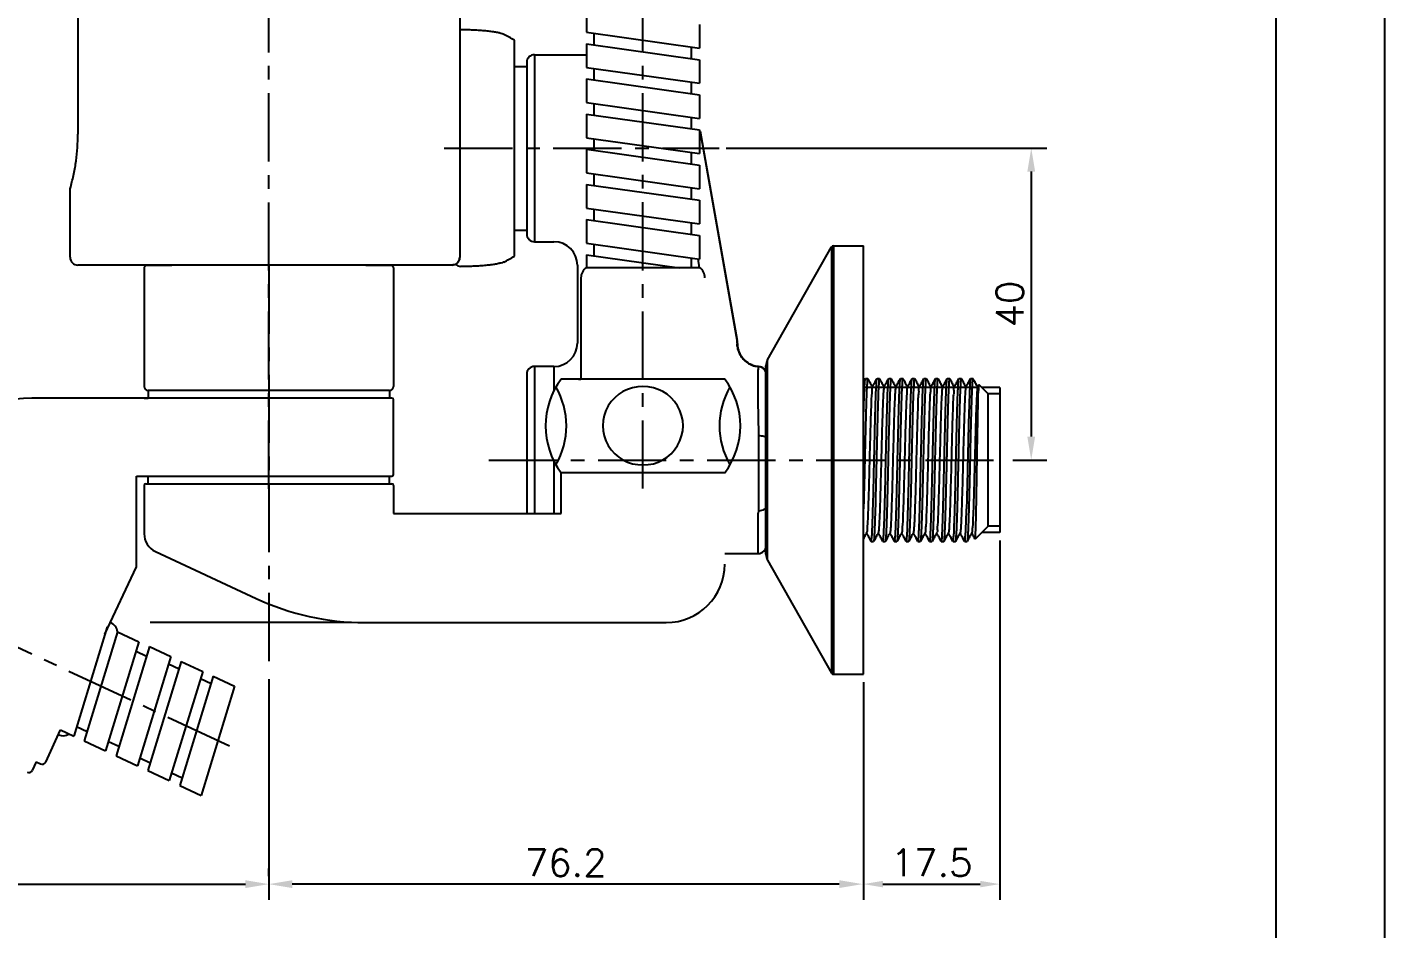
# Model space of a CAD drawing. Extents: x 1183 to 1777, y -405 to 15.
# Drawn here: x 1602.8 to 1777, y -261.3 to -145.6 of the extents above; entities that cross this region are included whole.
import ezdxf

# ---------------------------------------------------------------- set-up
doc = ezdxf.new("R2010")
doc.units = 0
doc.header["$LTSCALE"] = 7
doc.header["$MEASUREMENT"] = 0
doc.linetypes.add('CENTER', pattern=[2, 1.25, -0.25, 0.25, -0.25])
doc.layers.get('0').update_dxf_attribs({"color": 2, "linetype": 'CONTINUOUS'})
for name, color, linetype in [('CENTER', 1, 'CENTER'), ('CL', 1, 'CENTER'), ('D', 2, 'CONTINUOUS'), ('DIM', 2, 'CONTINUOUS'), ('DWG', 7, 'CONTINUOUS')]:
    doc.layers.add(name, color=color, linetype=linetype)
doc.styles.add('GHS', font='ROMANS', dxfattribs={"bigfont": 'GHS'})

# ---------------------------------------------------------------- blocks, each defined once
blk = doc.blocks.new('BORDER')
blk.add_line((1.00000000000004, 0), (1.00000000000004, 1.00000000000004))
blk = doc.blocks.new('양식')
at = {"color": 4}
blk.add_line((1768.000000906221, 385.9999992715987), (1768.000000906221, 10.99999927159865), dxfattribs=at)
at = {"xscale": 594, "yscale": 420, "zscale": 594}
blk.add_blockref('BORDER', (1188.000000906221, -7.28401346350438e-07), dxfattribs=at)

msp = doc.modelspace()

# ---------------------------------------------------------------- linework, layer by layer
at = {"layer": 'CENTER'}
for p, q in [((1656.310488120004, -161.0881094711067), (1691.577876197257, -161.0881094711067)), ((1633.810489304405, -176.1594373523058), (1633.810489304405, -228.2128028079351)), ((1662.056315639943, -201.0985254418565), (1728.374144804903, -201.0985254418565))]:
    msp.add_line(p, q, dxfattribs=at)
at = {"layer": 'CL'}
for p, q in [((1681.810489304405, -204.7743496882567), (1681.810489304405, -88.17246179341055)), ((1633.810326980753, -204.7880493732073), (1633.810326980753, -95.3259041465426)), ((1628.770017623397, -237.8364450872723), (1451.417691299656, -155.1356971309142))]:
    msp.add_line(p, q, dxfattribs=at)
at = {"layer": 'D'}
for p, q in [((1671.288576263621, -203.130108266535), (1671.310489304405, -203.10819522575)), ((1633.810489304407, -254.519354047158), (1633.810489304407, -253.519354047158)), ((1449.103279390803, -255.519354047158), (1630.810489304407, -255.519354047158))]:
    msp.add_line(p, q, dxfattribs=at)
at = {"layer": 'DIM'}
for p, q in [((1692.477877381557, -161.0881094711067), (1733.630963414998, -161.0881094711067)), ((1731.630963414998, -164.0881094711067), (1731.630963414998, -198.0985254418556)), ((1710.344373023306, -190.6310475024566), (1710.354816236307, -190.6210254419566)), ((1710.354815672506, -190.6210254418565), (1710.645017847007, -190.6210254418565)), ((1710.655460496705, -190.631047503357), (1710.645020978604, -190.6210254427569)), ((1711.844373023306, -190.6310475024566), (1711.854818804105, -190.6210254427569)), ((1711.854815672506, -190.6210254418565), (1712.145017847007, -190.6210254418565)), ((1712.155460496705, -190.631047503357), (1712.145028788705, -190.6210254528569)), ((1713.344373023306, -190.6310475024566), (1713.354826614205, -190.6210254528569)), ((1713.354815672506, -190.6210254418565), (1713.645017847007, -190.6210254418565)), ((1713.655460496705, -190.631047503357), (1713.645018061206, -190.6210254418565)), ((1714.844373023306, -190.6310475024566), (1714.854815886704, -190.6210254418565)), ((1714.854815672506, -190.6210254418565), (1715.145017847007, -190.6210254418565)), ((1716.344373023306, -190.6310475024566), (1716.354829610004, -190.6210254597572)), ((1716.354815672506, -190.6210254418565), (1716.645017847007, -190.6210254418565)), ((1716.655460496705, -190.631047503357), (1716.645019823404, -190.6210254422567)), ((1717.844373023306, -190.6310475024566), (1717.854817648905, -190.6210254422567)), ((1717.854815672506, -190.6210254418565), (1718.145017847007, -190.6210254418565)), ((1718.155460496705, -190.631047503357), (1718.145026003006, -190.6210254479565)), ((1719.344373023306, -190.6310475024566), (1719.354823828507, -190.6210254479565)), ((1719.354815672506, -190.6210254418565), (1719.645017847007, -190.6210254418565)), ((1719.655460496705, -190.631047503357), (1719.645018808706, -190.6210254419566)), ((1720.844373023306, -190.6310475024566), (1720.854816634205, -190.6210254419566)), ((1720.854815672506, -190.6210254418565), (1721.145017847007, -190.6210254418565)), ((1721.155460496705, -190.631047503357), (1721.145018345304, -190.6210254418565)), ((1722.344373023306, -190.6310475024566), (1722.354816170805, -190.6210254418565)), ((1722.354815672506, -190.6210254418565), (1722.645017847007, -190.6210254418565)), ((1723.854815676405, -190.6210254418565), (1723.844373023306, -190.6310475024566)), ((1723.854815672506, -190.6210254418565), (1724.118875093106, -190.6210254418565)), ((1724.173403581305, -190.6755539300566), (1724.118875093106, -190.6210254418565)), ((1724.118875093106, -190.6837840821572), (1724.118875093106, -190.6210254418565)), ((1724.924252024905, -191.4372562841572), (1724.931682416306, -191.4338327783571)), ((1726.096375093107, -192.5985254418565), (1724.931690666705, -191.4338410154569)), ((1724.755787334406, -191.7830254418568), (1710.096375093107, -191.7830254418568)), ((1727.596375093107, -191.7830254418568), (1725.280875093106, -191.7830254418568)), ((1727.596375093107, -192.5985254418565), (1726.096375093107, -192.5985254418565)), ((1726.096375093107, -209.5985254418565), (1726.096375093107, -192.5985254418565)), ((1727.596375856006, -191.7830254418568), (1727.596375856006, -210.4140254418571)), ((1729.274145989204, -201.0985254418556), (1733.630963414998, -201.0985254418556)), ((1726.096375093107, -209.5985254418565), (1724.438453620906, -211.2564469140571)), ((1727.596375093107, -210.4140254418571), (1725.280875093106, -210.4140254418571)), ((1727.596375093107, -209.5985254418565), (1726.096375093107, -209.5985254418565)), ((1711.094373023306, -211.5660033812565), (1711.104819397307, -211.5760254405568)), ((1711.104815672506, -211.5760254418565), (1711.395017847007, -211.5760254418565)), ((1711.405460496705, -211.566003380457), (1711.395018637905, -211.5760254418565)), ((1712.594373023306, -211.5660033812565), (1712.604816463406, -211.5760254418565)), ((1712.604815672506, -211.5760254418565), (1712.895017847007, -211.5760254418565)), ((1714.094373023306, -211.5660033812565), (1714.104826332606, -211.5760254314564)), ((1714.104815672506, -211.5760254418565), (1714.395017847007, -211.5760254418565)), ((1714.405460496705, -211.566003380457), (1714.395018331806, -211.5760254418565)), ((1715.594373023306, -211.5660033812565), (1715.604816157206, -211.5760254418565)), ((1715.604815672506, -211.5760254418565), (1715.895017847007, -211.5760254418565)), ((1715.905460496705, -211.566003380457), (1715.895019562805, -211.5760254416573)), ((1717.094373023306, -211.5660033812565), (1717.104817388205, -211.5760254416573)), ((1717.104815672506, -211.5760254418565), (1717.395017847007, -211.5760254418565)), ((1717.405460496705, -211.566003380457), (1717.395094433005, -211.5760249027571)), ((1718.594373023306, -211.5660033812565), (1718.604892258506, -211.5760249027571)), ((1718.604815672506, -211.5760254418565), (1718.895017847007, -211.5760254418565)), ((1718.905460496705, -211.566003380457), (1718.895018352506, -211.5760254418565)), ((1720.094373023306, -211.5660033812565), (1720.104816177906, -211.5760254418565)), ((1720.104815672506, -211.5760254418565), (1720.395017847007, -211.5760254418565)), ((1721.594373023306, -211.5660033812565), (1721.604836082005, -211.5760254035567)), ((1721.604815672506, -211.5760254418565), (1721.895017847007, -211.5760254418565)), ((1723.104815672506, -211.5760254418565), (1723.395017847007, -211.5760254418565)), ((1723.405460496705, -211.566003380457), (1723.395023675205, -211.5760254387569)), ((1633.810489304405, -229.2128028079348), (1633.810489304405, -257.519354047158)), ((1633.810489304407, -229.9039579142698), (1633.810489304407, -257.519354047158)), ((1706.996376277407, -255.519354047158), (1636.810489304407, -255.519354047158))]:
    msp.add_line(p, q, dxfattribs=at)
for points in [[(1710.096260962207, -196.1861716432568), (1710.134237827205, -194.784057153257), (1710.178762187205, -193.3432387742569), (1710.222568762306, -192.1879265319567), (1710.266595199205, -191.3283127043569), (1710.310399291607, -190.8018419643568), (1710.344582646206, -190.6311466495572)], [(1710.096375320404, -191.1069693380568), (1710.157329642904, -190.9899986418568), (1710.344373024206, -190.6310475029568)], [(1710.645262838006, -190.6215608305565), (1710.602280065405, -190.7884690902565), (1710.558369291605, -191.3036071830566), (1710.514243777306, -192.1540921123569), (1710.470348840506, -193.3025127886567), (1710.426345855306, -194.7175117624565), (1710.382385037105, -196.347034187057), (1710.338080443204, -198.1516934170568), (1710.294081791405, -200.0441933862567), (1710.249632861206, -201.9920959179572), (1710.204790883606, -203.9257256342571), (1710.160324498304, -205.7451319115571), (1710.116476180406, -207.3821141666567)], [(1710.655460495905, -190.6310475037571), (1710.675461910006, -190.6694329763568)], [(1710.675461910006, -190.6694329763568), (1710.848706362604, -191.0019012743569), (1711.098593833604, -191.4814127415566), (1711.179228541306, -191.6361323029569)], [(1711.238173493005, -191.7942933624572), (1711.407443465006, -191.4695088722565), (1711.657329644407, -190.9899986389564), (1711.844373024206, -190.6310475029568)], [(1711.326274005804, -207.3821141666567), (1711.370122323805, -205.7451319115571), (1711.414588709004, -203.9257256342571), (1711.459430686707, -201.9920959179572), (1711.503879616906, -200.0441933862567), (1711.547878268705, -198.1516934170568), (1711.592182862604, -196.347034187057), (1711.636143680705, -194.7175117624565), (1711.680146666006, -193.3025127886567), (1711.724041602704, -192.1540921123569), (1711.768167117106, -191.3036071830566), (1711.812077890804, -190.7884690902565), (1711.846971048307, -190.6322709307569)], [(1712.157724875505, -190.6369411241567), (1712.116320220705, -190.6966344980565), (1712.074787080305, -191.0711423771572), (1712.033068338706, -191.7520609996573), (1711.991476180406, -192.7143427752571)], [(1712.155460495905, -190.6310475037571), (1712.175461910504, -190.6694329773572)], [(1712.175461910504, -190.6694329773572), (1712.348706363707, -191.001901276557), (1712.598593834707, -191.4814127436566), (1712.679228542204, -191.6361323046567)], [(1712.738173493005, -191.7942933624572), (1712.907443466206, -191.4695088699573), (1713.157329645605, -190.9899986366572), (1713.344373024206, -190.6310475029568)], [(1713.645017942506, -190.6210280218565), (1713.600629670606, -190.8016130613569), (1713.556645196505, -191.3307269508568), (1713.512657447706, -192.1905477201572), (1713.468761980405, -193.3492139303571), (1713.424625750205, -194.7775537300568), (1713.380708992006, -196.412710284957), (1713.336580718004, -198.2149142403568), (1713.292658126206, -200.1063765028566), (1713.248550968906, -202.0393957279566), (1713.204573920305, -203.9348933529573), (1713.160503854905, -205.7380754135565), (1713.116476180406, -207.3821141666567)], [(1713.201274005804, -192.7143427752571), (1713.242866164205, -191.7520609996573), (1713.284584905806, -191.0711423771572), (1713.326118046206, -190.6966344980565), (1713.359658953405, -190.6446052829569)], [(1713.655460495905, -190.6310475037571), (1713.675461910806, -190.6694329778566)], [(1713.675461910806, -190.6694329778566), (1713.848706364405, -191.0019012778566), (1714.098593835405, -191.4814127450572), (1714.179228542706, -191.6361323056572)], [(1714.238173493005, -191.7942933624572), (1714.407443467006, -191.4695088685567), (1714.657329646306, -190.9899986352566), (1714.844373024206, -190.6310475029568)], [(1714.326274005804, -207.3821141666567), (1714.370301680406, -205.7380754135565), (1714.414371745705, -203.9348933529573), (1714.458348794406, -202.0393957279566), (1714.502455951705, -200.1063765028566), (1714.546378543505, -198.2149142403568), (1714.590506817504, -196.412710284957), (1714.634423575705, -194.7775537300568), (1714.678559805906, -193.3492139303571), (1714.722455273207, -192.1905477201572), (1714.766443021906, -191.3307269508568), (1714.810427496105, -190.8016130613569), (1714.845163899106, -190.6314197377569)], [(1715.145896095105, -190.6223346212564), (1715.103335585506, -190.7803210816564), (1715.058628483305, -191.299574272557), (1715.014120348106, -192.1569145029571), (1714.970314495406, -193.3035199203568), (1714.926274282606, -194.7200034930565), (1714.882445420705, -196.3446723958568), (1714.838632561606, -198.1284480535569), (1714.794900948305, -200.0084309487565), (1714.750499101206, -201.9542110441571), (1714.705456293405, -203.8975944092572), (1714.660527041807, -205.7371629722566), (1714.616476180406, -207.3821141666567)], [(1715.157330668305, -190.6301208401565), (1715.147469061404, -190.6215777274565), (1715.145896095105, -190.6223346212564)], [(1715.155460495905, -190.6310475037571), (1715.175461910606, -190.6694329775564)], [(1715.175461910606, -190.6694329775564), (1715.348706364005, -191.0019012770572), (1715.598593835005, -191.4814127442569), (1715.679228542404, -191.6361323050569)], [(1715.738173493005, -191.7942933624572), (1715.907443466606, -191.469508869257), (1716.157329646006, -190.9899986359569), (1716.344373024206, -190.6310475029568)], [(1715.826274005804, -207.3821141666567), (1715.870324867305, -205.7371629722566), (1715.915254118906, -203.8975944092572), (1715.960296926706, -201.9542110441571), (1716.004698773805, -200.0084309487565), (1716.048430387104, -198.1284480535569), (1716.092243246206, -196.3446723958568), (1716.136072108106, -194.7200034930565), (1716.180112320905, -193.3035199203568), (1716.223918173607, -192.1569145029571), (1716.268426308806, -191.299574272557), (1716.313133410905, -190.7803210816564), (1716.348227561305, -190.6328854884568)], [(1716.645110886107, -190.621302198957), (1716.601924118805, -190.7912622439571), (1716.558087977107, -191.3079973799568), (1716.514028506205, -192.1590161540571), (1716.470270721506, -193.3048037778572), (1716.426083849105, -194.7266360364565), (1716.381194807206, -196.3936496237566), (1716.336368110306, -198.2238859744566), (1716.292327484704, -200.1208234546566), (1716.248276971105, -202.0513717481572), (1716.204343229006, -203.9446385722567), (1716.160400481006, -205.7421428118569), (1716.116476180306, -207.3821141666567)], [(1716.655460495905, -190.6310475037571), (1716.675461910406, -190.6694329771572)], [(1716.675461910406, -190.6694329771572), (1716.848706363507, -191.0019012761568), (1717.098593834507, -191.4814127433565), (1717.179228542004, -191.6361323043566)], [(1717.238173493005, -191.7942933624572), (1717.407443466104, -191.4695088702565), (1717.657329645505, -190.9899986369564), (1717.844373024206, -190.6310475029568)], [(1717.326274005804, -207.3821141666567), (1717.370198306507, -205.7421428118569), (1717.414141054504, -203.9446385722567), (1717.458074796606, -202.0513717481572), (1717.502125310205, -200.1208234546566), (1717.546165935805, -198.2238859744566), (1717.590992632707, -196.3936496237566), (1717.635881674606, -194.7266360364565), (1717.680068547005, -193.3048037778572), (1717.723826331706, -192.1590161540571), (1717.767885802506, -191.3079973799568), (1717.811721944306, -190.7912622439571), (1717.846440548706, -190.6320191919567)], [(1718.145245756706, -190.6215369701567), (1718.101874455005, -190.7916537832571), (1718.057493334606, -191.3173221075567), (1718.013718820205, -192.1661125645569), (1717.969958123907, -193.3139796570567), (1717.925918651806, -194.732392923157), (1717.882098110606, -196.358260922957), (1717.838073589505, -198.1519820732565), (1717.794240838105, -200.0372488030571), (1717.750348231005, -201.9608101560571), (1717.705644033004, -203.8896534867572), (1717.660755026604, -205.728189068157), (1717.616476180406, -207.3821141666567)], [(1718.155460495905, -190.6310475037571), (1718.175461909105, -190.669432974757)], [(1718.175461909105, -190.669432974757), (1718.348706360705, -191.0019012706571), (1718.598593831705, -191.4814127378568), (1718.679228539805, -191.6361323000565)], [(1718.738173493005, -191.7942933624572), (1718.907443463205, -191.4695088756571), (1719.157329642606, -190.989998642357), (1719.344373024206, -190.6310475029568)], [(1718.826274005804, -207.3821141666567), (1718.870552852105, -205.728189068157), (1718.915441858505, -203.8896534867572), (1718.960146056505, -201.9608101560571), (1719.004038663606, -200.0372488030571), (1719.047871414906, -198.1519820732565), (1719.091895936105, -196.358260922957), (1719.135716477306, -194.732392923157), (1719.179755949305, -193.3139796570567), (1719.223516645706, -192.1661125645569), (1719.267291160107, -191.3173221075567), (1719.311672280405, -190.7916537832571), (1719.346895567504, -190.6322350020573)], [(1719.645251249905, -190.6215421856568), (1719.602439623005, -190.7872244623568), (1719.557989085805, -191.3095439076569), (1719.513513998804, -192.1708142750567), (1719.469500905406, -193.3274247164572), (1719.425010124206, -194.7641081948568), (1719.380521779606, -196.4200606324566), (1719.336588210605, -198.2145981060567), (1719.292724981306, -200.1034555873566), (1719.248602689905, -202.0371349423567), (1719.204608112505, -203.9334487236565), (1719.160521049404, -205.7373987881565), (1719.116476180406, -207.3821141666567)], [(1719.655460495905, -190.6310475037571), (1719.675461909305, -190.6694329750571)], [(1719.675461909305, -190.6694329750571), (1719.848706361106, -191.0019012715566), (1720.098593832106, -191.4814127387572), (1720.179228540205, -191.6361323007568)], [(1720.238173493005, -191.7942933624572), (1720.407443463605, -191.4695088750568), (1720.657329643006, -190.9899986417568), (1720.844373024206, -190.6310475029568)], [(1720.326274005804, -207.3821141666567), (1720.370318874905, -205.7373987881565), (1720.414405938004, -203.9334487236565), (1720.458400515406, -202.0371349423567), (1720.502522806805, -200.1034555873566), (1720.546386036104, -198.2145981060567), (1720.590319605005, -196.4200606324566), (1720.634807949707, -194.7641081948568), (1720.679298730806, -193.3274247164572), (1720.723311824305, -192.1708142750567), (1720.767786911306, -191.3095439076569), (1720.812237448506, -190.7872244623568), (1720.846951661107, -190.6322611397572)], [(1721.145016082205, -190.6210473783567), (1721.100769290005, -190.8004820499573), (1721.056954419505, -191.3258253836566), (1721.012920448505, -192.1844764291573), (1720.969162524006, -193.3373935845566), (1720.925405755906, -194.7502860096565), (1720.881072475705, -196.3984473906567), (1720.836574973207, -198.2151566318571), (1720.792623771204, -200.1078775118567), (1720.748431372706, -202.0446232448567), (1720.704104639505, -203.9547146470568), (1720.660260273106, -205.7476581081564), (1720.616476180306, -207.3821141666567)], [(1721.155460495905, -190.6310475037571), (1721.175461910206, -190.669432976757)], [(1721.175461910206, -190.669432976757), (1721.348706363005, -191.0019012751573), (1721.598593834005, -191.481412742357), (1721.679228541604, -191.6361323036572)], [(1721.738173493005, -191.7942933624572), (1721.907443465506, -191.469508871357), (1722.157329644905, -190.9899986380569), (1722.344373024206, -190.6310475029568)], [(1721.826274005804, -207.3821141666567), (1721.870058098605, -205.7476581081564), (1721.913902465006, -203.9547146470568), (1721.958229198205, -202.0446232448567), (1722.002421596705, -200.1078775118567), (1722.046372798705, -198.2151566318571), (1722.090870301206, -196.3984473906567), (1722.135203581404, -194.7502860096565), (1722.178960349504, -193.3373935845566), (1722.222718274005, -192.1844764291573), (1722.266752245006, -191.3258253836566), (1722.310567115405, -190.8004820499573), (1722.344980962104, -190.631334059557)], [(1722.645324734206, -190.6216558415572), (1722.601755847706, -190.7925906633573), (1722.556826711904, -191.3278477203567), (1722.512584213607, -192.1922402307564), (1722.468829928705, -193.3472071854567), (1722.424773330006, -194.7723893984567), (1722.380939755006, -196.4036540165571), (1722.336895320105, -198.2016426949567), (1722.293045375004, -200.0894585893566), (1722.249300301505, -202.0066372655565), (1722.205158180605, -203.9102002886566), (1722.160629859804, -205.7331163893568), (1722.116476180406, -207.3821141666567)], [(1722.656219216005, -190.6306825565571), (1722.646600046905, -190.6212555468564), (1722.645324734206, -190.6216558415572)], [(1722.655460495905, -190.6310475037571), (1722.675461910504, -190.6694329773572)], [(1722.675461910504, -190.6694329773572), (1722.848706363805, -191.001901276657), (1723.098593834805, -191.4814127438567), (1723.179228542204, -191.6361323047568)], [(1723.238173493005, -191.7942933624572), (1723.407443466304, -191.4695088697572), (1723.657329645705, -190.9899986364571), (1723.844373024206, -190.6310475029568)], [(1723.845181706604, -190.631428082057), (1723.810670906206, -190.7996435566565), (1723.766631375204, -191.3277393679573), (1723.722594762606, -192.1873263026564), (1723.678560211206, -193.3492019574569), (1723.634524388305, -194.7740256854568), (1723.590489502806, -196.4133899727567), (1723.546453731807, -198.2117419537572), (1723.502418771405, -200.1080009525567), (1723.458384231705, -202.0378467234568), (1723.414348057307, -203.9358941602568), (1723.370310241407, -205.7377385313566), (1723.326274005804, -207.3821141666567)], [(1724.118875093106, -190.6837840821572), (1724.077191388907, -191.0410550324568), (1724.035400125605, -191.7062576586568), (1723.993619552107, -192.658266537157), (1723.951717811006, -193.8719784695568), (1723.909214755105, -195.3297554939572), (1723.866743028105, -196.9686387925567), (1723.824858310006, -198.7127965085565), (1723.783375131206, -200.5126061072569), (1723.741578608605, -202.3437181675572), (1723.699932873805, -204.1304260426568), (1723.658179046305, -205.8293367981569), (1723.616476180406, -207.3821141666567)], [(1724.144118647305, -190.6763851762571), (1724.118875093106, -190.6837840821572)], [(1724.164071168406, -190.6876406002566), (1724.144118647305, -190.6763851762571)], [(1724.190071948905, -190.7123662282565), (1724.164071168406, -190.6876406002566)], [(1724.195344760506, -190.7075906396567), (1724.348706363907, -191.0019012768571), (1724.598593834907, -191.4814127440568), (1724.679228542306, -191.6361323048568)], [(1724.738173493005, -191.7942933624572), (1724.907443466406, -191.4695088695571), (1724.924252025005, -191.4372562841572)], [(1724.830714082606, -193.2839622566571), (1724.858600390507, -192.397036604857), (1724.886602101006, -191.7864137920569), (1724.914414712205, -191.4751205388566), (1724.932577370805, -191.4686629515572)], [(1711.255215732305, -191.8129627676572), (1711.220228304105, -191.8549651770572), (1711.174356744506, -192.2457355273573), (1711.128485184806, -192.9623484240565), (1711.082613625206, -193.9784276655564), (1711.036742065607, -195.2565746634573), (1710.990870505905, -196.7497449630564), (1710.944998946306, -198.4029797980565), (1710.899127386706, -200.1554289446567), (1710.853255827004, -201.9425904210566), (1710.807384267405, -203.698684597357), (1710.761512707805, -205.3590753299568), (1710.715641148106, -206.8626490097568), (1710.669769588504, -208.1540639554569), (1710.623898028904, -209.1857873623567), (1710.578026469207, -209.9198448308571), (1710.532154909605, -210.3292180812568), (1710.495679382805, -210.3893628065571)], [(1711.179228541306, -191.6361323029569), (1711.249916677704, -191.7717618213564)], [(1711.991476180406, -192.7143427752571), (1711.949872834207, -193.9308238593567), (1711.908153556206, -195.3686912732564), (1711.866614401005, -196.9738275407572), (1711.824863744006, -198.7125642840565), (1711.783357597905, -200.5133744084569), (1711.741791357305, -202.3344467234565), (1711.700191516705, -204.1195585823571), (1711.658217350406, -205.8278367673565), (1711.616476180406, -207.3821141666567)], [(1712.732826146305, -191.8030109047568), (1712.688118212404, -192.0933980825566), (1712.642246652706, -192.7144969854571), (1712.596375093107, -193.6441848423565)], [(1712.679228542204, -191.6361323046567), (1712.749916677704, -191.7717618213564)], [(1712.826274005804, -207.3821141666567), (1712.868015175906, -205.8278367673565), (1712.909989342205, -204.1195585823571), (1712.951589182804, -202.3344467234565), (1712.993155423405, -200.5133744084569), (1713.034661569504, -198.7125642840565), (1713.076412226505, -196.9738275407572), (1713.117951381705, -195.3686912732564), (1713.159670659706, -193.9308238593567), (1713.201274005804, -192.7143427752571)], [(1714.236596661906, -191.7935251347571), (1714.201879680305, -191.9709747653569), (1714.156008120605, -192.4944964461565), (1714.110136561006, -193.3347045890569), (1714.064265001404, -194.4606738513567), (1714.018393441706, -195.8309609485568), (1713.972521882107, -197.3951300472572), (1713.926650322505, -199.0956091451571), (1713.880778762806, -200.8698091098568), (1713.834907203206, -202.6524273824571), (1713.789035643606, -204.3778515536569), (1713.743164083905, -205.9825743435567), (1713.697292524305, -207.4075310996568), (1713.651420964706, -208.600273775357), (1713.605549405004, -209.5169013729565), (1713.559677845405, -210.1236757970573), (1713.514560231305, -210.3988365283567)], [(1714.179228542706, -191.6361323056572), (1714.249916677704, -191.7717618213564)], [(1715.752408890906, -191.8044512948572), (1715.715641148106, -191.8788722535564), (1715.669769588504, -192.3030776260566), (1715.623898028904, -193.0510149678566), (1715.578026469207, -194.0951551260569), (1715.532154909605, -195.3970666803571), (1715.486283350006, -196.9088304800571), (1715.440411790306, -198.5748033920572), (1715.394540230706, -200.3336663452565), (1715.348668671107, -202.1206812864566), (1715.302797111405, -203.8700739789565), (1715.256925551806, -205.5174549394569), (1715.211053992206, -207.0021894062565), (1715.165182432504, -208.2696291085567), (1715.119310872905, -209.2731236927566), (1715.073439313305, -209.9757377709566), (1715.027567753606, -210.3516103926568), (1714.995671598906, -210.3789769633568)], [(1715.679228542404, -191.6361323050569), (1715.749916677704, -191.7717618213564)], [(1717.233080973906, -191.8180992768566), (1717.229402616004, -191.8173965024571), (1717.183531056405, -192.1408763990567), (1717.137659496805, -192.794058367157), (1717.091787937105, -193.7529008924566), (1717.045916377506, -194.9821120847564), (1717.000044817904, -196.4364486580571), (1716.954173258207, -198.0623811898568), (1716.908301698605, -199.8000643656569), (1716.862430139005, -201.5855396914567), (1716.816558579306, -203.353089598857), (1716.770687019706, -205.0376562960564), (1716.724815460107, -206.5772363348569), (1716.678943900405, -207.915162756457), (1716.633072340805, -209.0021908192566), (1716.587200781206, -209.7983105382573), (1716.541329221504, -210.274219323057), (1716.505322783606, -210.3995579302573)], [(1717.179228542004, -191.6361323043566), (1717.249916677704, -191.7717618213564)], [(1718.743796268906, -191.787224421857), (1718.743164083905, -191.7867517283566), (1718.697292524305, -192.0084315813565), (1718.651420964706, -192.5646883709569), (1718.605549405004, -193.4350480849571), (1718.559677845405, -194.5874755990571), (1718.513806285805, -195.9795537861564), (1718.467934726105, -197.560044753257), (1718.422063166506, -199.2707757429571), (1718.376191606904, -201.048780283857), (1718.330320047206, -202.8286157830571), (1718.284448487607, -204.5447722559566), (1718.238576928005, -206.1340835366573), (1718.192705368306, -207.5380522205569), (1718.146833808706, -208.7050027640571), (1718.100962249106, -209.591983494257), (1718.055090689405, -210.1663475209571), (1718.009219129805, -210.4069543632568), (1718.008452980105, -210.406291269157)], [(1718.679228539805, -191.6361323000565), (1718.749916677704, -191.7717618213564)], [(1720.247467715505, -191.7994311403572), (1720.211053992206, -191.9061831412573), (1720.165182432504, -192.3636669232565), (1720.119310872905, -193.1426525785564), (1720.073439313305, -194.2144681663567), (1720.027567753606, -195.5396636234573), (1719.981696194004, -197.0694627938565), (1719.935824634405, -198.7475587211566), (1719.889953074707, -200.5121861248572), (1719.844081515105, -202.2983947812572), (1719.798209955506, -204.0404401304568), (1719.752338395806, -205.6742031209569), (1719.706466836206, -207.1395502243568), (1719.660595276607, -208.3825467561564), (1719.614723716905, -209.3574420367568), (1719.568852157306, -210.0283533259571), (1719.522980597706, -210.3705865503571), (1719.509009091605, -210.3726266240565)], [(1720.179228540205, -191.6361323007568), (1720.249916677704, -191.7717618213564)], [(1721.748523283207, -191.8238014541566), (1721.724815460107, -191.8344707378565), (1721.678943900405, -192.1916617971565), (1721.633072340805, -192.8766856817565), (1721.587200781206, -193.8643288795565), (1721.541329221504, -195.1182394406569), (1721.495457661905, -196.5922649754566), (1721.449586102305, -198.2321513743573), (1721.403714542605, -199.9775397261565), (1721.357842983004, -201.7641879343564), (1721.311971423404, -203.526335260457), (1721.266099863707, -205.1991227642566), (1721.220228304105, -206.7209805514567), (1721.174356744506, -208.0358939621565), (1721.128485184806, -209.0954652889568), (1721.082613625206, -209.8606951406573), (1721.036742065607, -210.3034178828566), (1721.000078323806, -210.3956972034566)], [(1721.679228541604, -191.6361323036572), (1721.749916677704, -191.7717618213564)], [(1723.232346899006, -191.8047918487564), (1723.187875093106, -192.095831149757), (1723.142375093105, -192.7123136800565), (1723.096875093105, -193.6325004186565), (1723.051375093105, -194.8230670717567), (1723.005875093105, -196.2408976158567), (1722.960375093105, -197.8346457322568), (1722.914875093104, -199.5465942984565), (1722.869375093104, -201.3147455975568), (1722.823875093104, -203.0750665468568), (1722.778375093106, -204.763807637657), (1722.732875093106, -206.319811604757), (1722.687375093105, -207.6867282193571), (1722.641875093105, -208.8150549955571), (1722.596375093107, -209.6639299089566)], [(1723.179228542204, -191.6361323047568), (1723.249916677704, -191.7717618213564)], [(1724.733871178606, -191.8008275813572), (1724.689375093106, -192.0809685837567), (1724.643875093106, -192.6869956704568), (1724.598375093105, -193.5976438498565), (1724.552875093105, -194.7799342640565), (1724.507375093105, -196.1910506114573), (1724.461875093107, -197.7798897256571), (1724.416375093107, -199.4889122625573), (1724.370875093106, -201.2562264704566), (1724.325375093106, -203.0178295815567), (1724.279875093106, -204.7099256542569), (1724.234375093106, -206.2712359234565), (1724.188875093106, -207.6452179942571), (1724.143375093106, -208.7821135073573), (1724.097875093105, -209.6407501239564), (1724.052375093105, -210.1900325699571), (1724.006875093105, -210.4100687420569), (1724.006144860406, -210.4095114240572)], [(1724.421230690506, -211.2284815168568), (1724.423798661505, -211.2268182422567), (1724.452755204907, -211.2000901688571), (1724.481576110705, -210.834191640557), (1724.510792195407, -210.1323823083567), (1724.539943994604, -209.1259855656572), (1724.568714970806, -207.8683299379572), (1724.597489036804, -206.3915378366564), (1724.626468494406, -204.7341397155569), (1724.655328142805, -202.9706066974568), (1724.684341985106, -201.1446224354568), (1724.713256249505, -199.3338802130565), (1724.742220054505, -197.5903513119565), (1724.771746958405, -195.9460659051565), (1724.801421980205, -194.4861621616565), (1724.830714082606, -193.2839622566571)], [(1724.679228542306, -191.6361323048568), (1724.749916677704, -191.7717618213564)], [(1712.596375093107, -193.6441848423565), (1712.550503533505, -194.8482428522566), (1712.504631973806, -196.2823535363568), (1712.458760414206, -197.8937319217566), (1712.412888854607, -199.6230683848571), (1712.367017294905, -201.406711647157), (1712.321145735305, -203.1790115727572), (1712.275274175706, -204.8747355368569), (1712.229402616004, -206.4314694283566), (1712.183531056405, -207.7919149108566), (1712.137659496805, -208.9059983888565), (1712.091787937105, -209.7327140550569), (1712.045916377506, -210.2416331813565), (1712.010786337504, -210.4023438409567)], [(1711.105070818306, -211.5754748244572), (1711.106225064906, -211.5758428558565), (1711.150056186804, -211.3884569468564), (1711.194170997805, -210.8506385779565), (1711.238157369705, -209.9837548437572), (1711.282237225106, -208.8133126757566), (1711.326274005804, -207.3821141666567)], [(1711.616476180406, -207.3821141666567), (1711.572241516605, -208.8191863874572), (1711.527493590906, -210.003837060257), (1711.483014950006, -210.8722746906569), (1711.439240933704, -211.3967747815568), (1711.404926386304, -211.5657514847571)], [(1712.604821891407, -211.5759828602568), (1712.649038759107, -211.3967747815568), (1712.692812775406, -210.8722746906569), (1712.737291416305, -210.003837060257), (1712.782039342105, -208.8191863874572), (1712.826274005804, -207.3821141666567)], [(1713.116476180406, -207.3821141666567), (1713.072603883305, -208.8084263112569), (1713.028763005205, -209.9743582919573), (1712.984649550305, -210.8461972784571), (1712.940524318005, -211.3862518372571), (1712.906150067806, -211.5663344288569)], [(1714.105086891005, -211.5754477301571), (1714.106308666406, -211.5758205524571), (1714.150322143504, -211.3862518372571), (1714.194447375806, -210.8461972784571), (1714.238560830706, -209.9743582919573), (1714.282401708805, -208.8084263112569), (1714.326274005804, -207.3821141666567)], [(1714.616476180406, -207.3821141666567), (1714.572442115205, -208.8132320315572), (1714.528364940305, -209.9836293377566), (1714.484381395704, -210.8505066193566), (1714.440267682606, -211.3883798783572), (1714.406179096805, -211.566347859457)], [(1715.605058703505, -211.5754944533564), (1715.606174879805, -211.5758556272567), (1715.650065508004, -211.3883798783572), (1715.694179221205, -210.8505066193566), (1715.738162765806, -209.9836293377566), (1715.782239940704, -208.8132320315572), (1715.826274005804, -207.3821141666567)], [(1716.116476180306, -207.3821141666567), (1716.072180040305, -208.8210100913566), (1716.027133935207, -210.0121433677568), (1715.982138928105, -210.8860617002565), (1715.937943074106, -211.4071137444571), (1715.903441160305, -211.5650552820571)], [(1717.104740520105, -211.5757853959567), (1717.147740899606, -211.4071137444571), (1717.191936753606, -210.8860617002565), (1717.236931760605, -210.0121433677568), (1717.281977865806, -208.8210100913566), (1717.326274005804, -207.3821141666567)], [(1717.616476180406, -207.3821141666567), (1717.574962387905, -208.7379602107567), (1717.533295385306, -209.8670641333565), (1717.491943543107, -210.7242818423565), (1717.450461007305, -211.2947395273568), (1717.410268672505, -211.558859917257)], [(1718.618514385907, -211.5577582180567), (1718.660258832805, -211.2947395273568), (1718.701741368605, -210.7242818423565), (1718.743093210806, -209.8670641333565), (1718.784760213405, -208.7379602107567), (1718.826274005804, -207.3821141666567)], [(1719.116476180406, -207.3821141666567), (1719.072723469107, -208.8048714453571), (1719.028170588806, -209.9881468659569), (1718.983347446006, -210.867007335657), (1718.939011241006, -211.3986267266564), (1718.904735147406, -211.5656618655566)], [(1720.104817080005, -211.5760122887568), (1720.148809066405, -211.3986267266564), (1720.193145271506, -210.867007335657), (1720.237968414304, -209.9881468659569), (1720.282521294605, -208.8048714453571), (1720.326274005804, -207.3821141666567)], [(1720.616476180306, -207.3821141666567), (1720.572636887405, -208.8074454070565), (1720.528752011104, -209.9746146787566), (1720.484966046205, -210.8410952512568), (1720.441044652906, -211.381900694757), (1720.407120129105, -211.5668217472567)], [(1721.605597106106, -211.574813277357), (1721.607169299806, -211.575516255557), (1721.650842478405, -211.381900694757), (1721.694763871706, -210.8410952512568), (1721.738549836605, -209.9746146787566), (1721.782434712905, -208.8074454070565), (1721.826274005804, -207.3821141666567)], [(1722.116476180406, -207.3821141666567), (1722.074793730705, -208.7430240946569), (1722.033156235105, -209.8704054365571), (1721.991476180406, -210.7323642377569)], [(1723.201274005804, -210.7323642377569), (1723.242954060605, -209.8704054365571), (1723.284591556206, -208.7430240946569), (1723.326274005804, -207.3821141666567)], [(1723.616476180406, -207.3821141666567), (1723.572770164606, -208.8034828276568), (1723.528821602707, -209.9729914564568), (1723.484364886605, -210.8507715249571), (1723.440144182706, -211.3893997107571), (1723.405927478006, -211.5662264546572)], [(1710.511660026105, -210.402757521857), (1710.348593832706, -210.7156381439572), (1710.096375063705, -211.1996233918571)], [(1710.576806053406, -210.5728168197566), (1710.499916875305, -210.4252891269571)], [(1711.080565401006, -211.5395046184567), (1710.907329643606, -211.2070522431568), (1710.657443464205, -210.7275420098567), (1710.576806053406, -210.5728168197566)], [(1712.011660026105, -210.402757521857), (1711.848593834306, -210.7156381408568), (1711.598706363307, -211.1951496080565), (1711.405460495905, -211.5660033800568)], [(1712.076806054606, -210.5728168219566), (1711.999916875305, -210.4252891269571)], [(1712.580565401705, -211.5395046197573), (1712.407329645105, -211.2070522461572), (1712.157443465704, -210.7275420128572), (1712.076806054606, -210.5728168219566)], [(1713.511660026105, -210.402757521857), (1713.348593835205, -210.7156381390569), (1713.098706364205, -211.1951496061565), (1712.905460495905, -211.5660033800568)], [(1713.576806055406, -210.5728168235564), (1713.499916875305, -210.4252891269571)], [(1714.080565402105, -211.5395046206568), (1713.907329646206, -211.2070522481572), (1713.657443466806, -210.7275420148571), (1713.576806055406, -210.5728168235564)], [(1715.011660026105, -210.402757521857), (1714.848593835305, -210.7156381389568), (1714.598706364305, -211.1951496061565), (1714.405460495905, -211.5660033800568)], [(1715.076806055505, -210.5728168236565), (1714.999916875305, -210.4252891269571)], [(1715.580565402205, -211.5395046206568), (1715.407329646206, -211.2070522482572), (1715.157443466806, -210.7275420149572), (1715.076806055505, -210.5728168236565)], [(1716.511660026105, -210.402757521857), (1716.348593834707, -210.7156381400573), (1716.098706363707, -211.195149607257), (1715.905460495905, -211.5660033800568)], [(1716.576806055006, -210.572816822857), (1716.499916875305, -210.4252891269571)], [(1717.080565401905, -211.5395046202566), (1716.907329645705, -211.2070522472568), (1716.657443466304, -210.7275420138567), (1716.576806055006, -210.572816822857)], [(1718.011660026105, -210.402757521857), (1717.848593833004, -210.7156381432569), (1717.598706362004, -211.1951496104566), (1717.405460495905, -211.5660033800568)], [(1718.076806053806, -210.5728168204569), (1717.999916875305, -210.4252891269571)], [(1718.580565401207, -211.5395046188569), (1718.407329644105, -211.2070522441572), (1718.157443464705, -210.7275420108572), (1718.076806053806, -210.5728168204569)], [(1719.511660026105, -210.402757521857), (1719.348593831505, -210.7156381462564), (1719.098706360505, -211.195149613357), (1718.905460495905, -211.5660033800568)], [(1719.576806052505, -210.5728168179567), (1719.499916875305, -210.4252891269571)], [(1720.080565400504, -211.5395046174572), (1719.907329642406, -211.2070522409567), (1719.657443463005, -210.7275420076567), (1719.576806052505, -210.5728168179567)], [(1721.011660026105, -210.402757521857), (1720.848593833106, -210.7156381431569), (1720.598706362106, -211.1951496103566), (1720.405460495905, -211.5660033800568)], [(1721.076806053706, -210.5728168202568), (1720.999916875305, -210.4252891269571)], [(1721.580565401105, -211.5395046187568), (1721.407329644006, -211.2070522439572), (1721.157443464605, -210.7275420106571), (1721.076806053706, -210.5728168202568)], [(1721.991476180406, -210.7323642377569), (1721.947173179006, -211.3269824680565), (1721.902859964105, -211.5703730470568), (1721.901982466005, -211.5695741651571)], [(1722.511660026105, -210.402757521857), (1722.348593834507, -210.7156381404566), (1722.098706363507, -211.1951496076572), (1721.905460495905, -211.5660033800568)], [(1722.576806054806, -210.5728168224568), (1722.499916875305, -210.4252891269571)], [(1722.596375093107, -209.6639299089566), (1722.550503533505, -210.2056714884566), (1722.516078549205, -210.4052132235565)], [(1723.080565401807, -211.5395046199565), (1722.907329645405, -211.2070522467566), (1722.657443466006, -210.7275420133565), (1722.576806054806, -210.5728168224568)], [(1723.111549949205, -211.5693460591565), (1723.112657789606, -211.5703730470568), (1723.156971004507, -211.3269824680565), (1723.201274005804, -210.7323642377569)], [(1724.011660026105, -210.402757521857), (1723.848593834907, -210.7156381396571), (1723.598706363907, -211.1951496068568), (1723.405460495905, -211.5660033800568)], [(1724.076806055206, -210.5728168230571), (1723.999916875305, -210.4252891269571)], [(1724.431375163705, -211.2531961062568), (1724.407329645805, -211.2070522475569), (1724.157443466504, -210.7275420142569), (1724.076806055206, -210.5728168230571)], [(1711.094373024206, -211.5660033807571), (1711.080565401006, -211.5395046184567)], [(1712.594373024206, -211.5660033807571), (1712.580565401705, -211.5395046197573)], [(1712.906150067806, -211.5663344288569), (1712.896510841006, -211.5758205524571), (1712.895289065505, -211.5754477301571)], [(1714.094373024206, -211.5660033807571), (1714.080565402105, -211.5395046206568)], [(1715.594373024206, -211.5660033807571), (1715.580565402205, -211.5395046206568)], [(1717.094373024206, -211.5660033807571), (1717.080565401905, -211.5395046202566)], [(1718.594373024206, -211.5660033807571), (1718.580565401207, -211.5395046188569)], [(1720.094373024206, -211.5660033807571), (1720.080565400504, -211.5395046174572)], [(1720.407120129105, -211.5668217472567), (1720.397371474305, -211.575516255557), (1720.395799280605, -211.574813277357)], [(1721.594373024206, -211.5660033807571), (1721.580565401105, -211.5395046187568)], [(1723.094373024206, -211.5660033807571), (1723.080565401807, -211.5395046199565)], [(1723.104933147107, -211.5600169647569), (1723.111549949205, -211.5693460591565)], [(1724.418641542506, -211.2299914218565), (1724.421230690506, -211.2284815168568)]]:
    msp.add_spline(points, degree=3, dxfattribs=at)
for points in [[(1731.130963414998, -164.0881094711067), (1732.130963414998, -164.0881094711067), (1731.630963414998, -161.0881094711067)], [(1731.130963414998, -198.0985254418556), (1732.130963414998, -198.0985254418556), (1731.630963414998, -201.0985254418556)], [(1630.810489304405, -255.019354047158), (1630.810489304405, -256.019354047158), (1633.810489304405, -255.519354047158)], [(1636.810489304407, -255.019354047158), (1636.810489304407, -256.019354047158), (1633.810489304407, -255.519354047158)], [(1706.996376277407, -255.019354047158), (1706.996376277407, -256.019354047158), (1709.996376277407, -255.519354047158)], [(1706.996376277407, -255.019354047158), (1706.996376277407, -256.019354047158), (1709.996376277407, -255.519354047158)]]:
    msp.add_solid(points, dxfattribs=at)
at = {"layer": 'DWG', "color": 7, "linetype": 'Continuous'}
for p, q in [((1609.310489304406, -132.0881094712067), (1609.310489304406, -159.2963720682067)), ((1658.310489294206, -132.0881094712067), (1658.310489294206, -175.0881094711067)), ((1608.310489305506, -175.0881094711067), (1608.310489305506, -166.5762714209066)), ((1657.310489492405, -176.0881094711067), (1609.310624881306, -176.0881094711067))]:
    msp.add_line(p, q, dxfattribs=at)
at = {"layer": 'DWG'}
for p, q in [((1674.560489304407, -143.182923418959), (1674.560489304407, -146.2124061365148)), ((1674.560489304407, -146.2124061365148), (1689.060489304407, -148.2502482396994)), ((1689.060489304407, -145.2207655221437), (1689.060489304407, -148.2502482396994)), ((1665.324375093106, -174.9324311315568), (1665.324375093106, -147.2437878107567)), ((1674.560489304407, -147.6929234189593), (1689.060489304407, -149.7307655221439)), ((1674.560489304407, -147.6929234189593), (1674.560489304407, -150.722406136515)), ((1675.560489304407, -147.867688329995), (1675.560489304407, -146.3529469712175)), ((1667.896375093106, -149.0881094711567), (1674.660488120105, -149.0881094711567)), ((1667.896375093106, -149.0881096506564), (1667.896375093106, -173.088109291557)), ((1688.060489304407, -149.624448763775), (1688.060489304407, -148.1097074049976)), ((1689.060489304407, -149.7307655221439), (1689.060489304407, -152.7602482396996)), ((1665.324375093106, -150.5881094711567), (1666.896375093106, -150.5881094711567)), ((1666.896375093106, -150.0886783340566), (1666.896375093106, -172.0875406082569)), ((1674.560489304407, -150.722406136515), (1689.060489304407, -152.7602482396996)), ((1675.560489304407, -152.3776883299952), (1675.560489304407, -150.8629469712178)), ((1674.560489304407, -152.2029234189595), (1689.060489304407, -154.2407655221441)), ((1674.560489304407, -152.2029234189595), (1674.560489304407, -155.2324061365152)), ((1688.060489304407, -154.1344487637753), (1688.060489304407, -152.6197074049969)), ((1689.060489304407, -154.2407655221441), (1689.060489304407, -157.2702482396999)), ((1674.560489304407, -155.2324061365152), (1689.060489304407, -157.2702482396999)), ((1674.560489304407, -156.7129234189597), (1689.060489304407, -158.7507655221434)), ((1674.560489304407, -156.7129234189597), (1674.560489304407, -159.7424061365145)), ((1675.560489304407, -156.8876883299954), (1675.560489304407, -155.3729469712171)), ((1688.060489304407, -158.6444487637755), (1688.060489304407, -157.1297074049971)), ((1674.560489304407, -159.7424061365145), (1689.060489304407, -161.7802482397001)), ((1675.560489304407, -161.3976883299956), (1675.560489304407, -159.8829469712173)), ((1689.060489304407, -158.7507655221434), (1689.060489304407, -161.7802482397001)), ((1689.160488120106, -158.8858908303746), (1693.878191282204, -185.7474455300571)), ((1689.160488120106, -158.9794674260284), (1693.894221034406, -185.9322919767565)), ((1674.560489304407, -161.222923418959), (1689.060489304407, -163.2607655221436)), ((1674.560489304407, -161.222923418959), (1674.560489304407, -164.2524061365148)), ((1688.060489304407, -163.1544487637748), (1688.060489304407, -161.6397074049974)), ((1689.060489304407, -163.2607655221436), (1689.060489304407, -166.2902482396994)), ((1674.560489304407, -164.2524061365148), (1689.060489304407, -166.2902482396994)), ((1675.560489304407, -165.9076883299949), (1675.560489304407, -164.3929469712175)), ((1674.560489304407, -165.7329234189592), (1689.060489304407, -167.7707655221438)), ((1674.560489304407, -165.7329234189592), (1674.560489304407, -168.762406136515)), ((1688.060489304407, -167.664448763775), (1688.060489304407, -166.1497074049976)), ((1674.560489304407, -168.762406136515), (1689.060489304407, -170.8002482396996)), ((1675.560489304407, -170.3834642536613), (1675.560489304407, -168.9029469712168)), ((1689.060489304407, -167.7707655221438), (1689.060489304407, -170.8002482396996)), ((1674.560489304407, -170.2429234189594), (1689.060489304407, -172.2807655221441)), ((1674.560489304407, -170.2429234189594), (1674.560489304407, -173.2724061365152)), ((1688.060489304407, -172.1402246874413), (1688.060489304407, -170.6597074049969)), ((1665.324375093106, -171.5881094711567), (1666.896375093106, -171.5881094711567)), ((1689.060489304407, -172.2807655221441), (1689.060489304407, -175.3102482396998)), ((1667.896375093106, -173.0881094711567), (1670.396375093106, -173.0881094711567)), ((1674.560489304407, -173.2724061365152), (1689.060489304407, -175.3102482396998)), ((1675.560489304407, -174.8934642536615), (1675.560489304407, -173.412946971217)), ((1697.791243587405, -188.259179952257), (1706.010194219306, -173.7506564484565)), ((1706.010194214706, -173.7506564584564), (1706.010194214706, -228.4463944252566)), ((1706.271220578305, -173.5985254438565), (1706.271220578305, -228.5985254399566)), ((1706.271220578406, -173.5985254418565), (1710.096375093107, -173.5985254418565)), ((1710.096375093107, -228.598524363857), (1710.096375093107, -173.5985265198569)), ((1674.560489304407, -174.7529234189587), (1686.440863283154, -176.4226010945085)), ((1674.560489304407, -174.7529234189587), (1674.560489304407, -176.4226010945094)), ((1688.060489304407, -176.4226010945085), (1688.060489304407, -175.1697074049971)), ((1689.080233033439, -176.4352509755772), (1688.878147674453, -175.2846217948245)), ((1617.810489304405, -176.4594373523059), (1617.810489304405, -191.6594373523058)), ((1621.360489304404, -176.1594373523055), (1618.110489304406, -176.1594373523058)), ((1621.360489304404, -176.0881094711067), (1621.360489304404, -176.1594373523055)), ((1646.260489304404, -176.0881094711067), (1646.260489304404, -176.1594373523055)), ((1649.510489304406, -176.1594373523058), (1646.260489304404, -176.1594373523055)), ((1649.810489304405, -176.4594373523059), (1649.810489304405, -191.6594373523058)), ((1673.396375093106, -176.0881086331565), (1673.396375093106, -186.0985254418565)), ((1688.060489304407, -176.4226010945085), (1674.560489304407, -176.4226010945094)), ((1689.060489304407, -176.4226010945085), (1688.060489304407, -176.4226010945085)), ((1673.860489304404, -177.7372371517495), (1673.860489304404, -190.7226010945087)), ((1693.894221034406, -185.9322919767565), (1693.894221034406, -186.472306374957)), ((1693.921582873306, -186.1824600839573), (1693.920554316605, -186.1353746489567)), ((1693.930912763705, -186.3142742861564), (1693.931559431306, -186.3234323947572)), ((1667.896375093106, -189.0985254418565), (1667.896375093106, -207.9594373523059)), ((1670.396375093106, -189.0985254418565), (1667.896375093106, -189.0985254418565)), ((1670.396375093106, -189.0985254418565), (1670.396375093106, -192.1906514226882)), ((1697.596375093107, -213.197193945457), (1697.596375093107, -188.9998569382569)), ((1697.791243587405, -213.9378709314569), (1697.791243587405, -188.259179952257)), ((1666.896375093106, -190.0987234265567), (1666.896375093106, -207.9594373523059)), ((1692.310489304405, -190.7226010945087), (1671.310489304405, -190.7226010945087)), ((1673.560489304405, -190.7226010945087), (1673.860489304404, -190.7226010945087)), ((1696.596374684105, -193.5670978688568), (1696.596374745805, -190.0179655499569)), ((1649.610489304404, -193.1594373523058), (1603.404053021104, -193.1594373523058)), ((1618.010489304405, -193.1594373523058), (1615.164289389256, -193.1594373523058)), ((1617.810489304405, -193.1594373523058), (1618.310489304405, -193.1594373523058)), ((1617.810489304405, -193.1594373523058), (1618.310489304405, -193.1594373523058)), ((1617.810489304404, -193.1594373523058), (1618.310489304405, -193.1594373523058)), ((1649.310489304409, -192.1594373523058), (1618.310489304405, -192.1594373523058)), ((1618.310489304405, -192.1594373523058), (1618.310489304405, -193.1594373523058)), ((1649.310489304409, -192.1594373523058), (1649.310489304409, -193.1594373523058)), ((1649.810489304405, -202.9594373523059), (1649.810489304405, -193.3594373523056)), ((1696.678132268305, -207.6440309182572), (1696.678135946607, -197.9972619650571)), ((1670.396375093106, -201.2545507663292), (1670.396375093106, -207.9594373523059)), ((1616.810489304404, -203.1594373523058), (1649.310489304405, -203.1594373523058)), ((1616.810489304404, -214.7914183793655), (1616.810489304404, -203.1594373523058)), ((1618.010489304406, -203.1594373523058), (1618.310489304405, -203.1594373523058)), ((1618.310489304405, -204.1594373523058), (1618.310489304405, -203.1594373523058)), ((1649.310489304405, -203.1594373523058), (1649.610489304404, -203.1594373523058)), ((1649.310489304405, -204.1594373523058), (1649.310489304405, -203.1594373523058)), ((1692.310489304405, -202.7226010945087), (1671.310489304405, -202.7226010945087)), ((1671.310489304405, -207.9594373523059), (1671.310489304405, -202.7226010945087)), ((1617.810489304405, -204.3594373523056), (1617.810489304405, -210.5667617002873)), ((1618.010489304406, -204.1594373523058), (1649.310489304405, -204.1594373523058)), ((1649.310489304405, -204.1594373523058), (1649.610489304404, -204.1594373523058)), ((1649.810489304405, -204.3594373523056), (1649.810489304405, -207.9594373523059)), ((1649.810489304405, -207.9594373523059), (1671.310489304405, -207.9594373523059)), ((1696.596375093107, -213.0985254418565), (1696.596354814906, -207.9744752927572)), ((1619.253943650053, -212.8325311678782), (1632.196178355172, -218.8675943245153)), ((1692.310489304405, -213.0985254418565), (1696.596375093107, -213.0985254418565)), ((1697.791243587405, -213.9378709314569), (1706.010194219306, -228.4463944352565)), ((1612.769805226769, -223.456693347448), (1616.810489304404, -214.7914183793664)), ((1613.058878589541, -222.5111769818923), (1608.77782596117, -236.5138691812754)), ((1646.142580992616, -221.9594373523059), (1684.810489304405, -221.9594373523059)), ((1614.400682931444, -223.1368706222678), (1610.119630303093, -237.1395628216587)), ((1617.146326709076, -224.4171853423431), (1612.865274080706, -238.4198775417262)), ((1614.400682931465, -223.1368706222775), (1617.146326709078, -224.4171853423441)), ((1618.488131050998, -225.0428789827273), (1614.207078422628, -239.0455711821096)), ((1616.777270448013, -225.6243139802218), (1618.119074789934, -226.2500076206061)), ((1621.233774828603, -226.32319370279), (1616.952722200241, -240.3258859021762)), ((1618.488131051, -225.0428789827283), (1621.233774828613, -226.3231937027949)), ((1622.575579170521, -226.9488873431725), (1618.294526542163, -240.9515795425605)), ((1622.311351708567, -227.929053973131), (1620.93852981976, -227.2888966130968)), ((1622.575579170535, -226.9488873431783), (1625.32122294815, -228.2292020632458)), ((1625.321222948143, -228.2292020632435), (1621.040170319776, -242.2318942626271)), ((1626.663027290066, -228.8548957036276), (1622.381974661698, -242.8575879030104)), ((1626.398799828102, -229.8350623335809), (1625.025977939295, -229.1949049735476)), ((1626.66302729007, -228.8548957036292), (1629.408671067685, -230.1352104236967)), ((1706.271220578406, -228.5985254418565), (1710.096375093107, -228.5985254418565)), ((1629.408671067684, -230.1352104236963), (1625.127618439311, -244.1379026230779)), ((1605.176052725341, -239.8523954707143), (1607.098312104691, -235.7300969286835)), ((1607.098081494925, -235.7305914729211), (1608.77782596117, -236.5138691812754)), ((1609.146882222237, -235.3067405433976), (1610.488686564157, -235.932434183781)), ((1610.119630303093, -237.1395628216587), (1612.865274080706, -238.4198775417262)), ((1613.234330341772, -237.2127489038485), (1614.576134683694, -237.8384425442318)), ((1603.96780502873, -239.8406692763174), (1603.464694488291, -240.9195933120691)), ((1603.96780502873, -239.8406692763174), (1604.511589700953, -240.0942402333621)), ((1614.207078422628, -239.0455711821096), (1616.952722200241, -240.3258859021762)), ((1618.589771551015, -239.9858766322574), (1617.247967209093, -239.3601829918744)), ((1618.294526542163, -240.9515795425605), (1621.040170319776, -242.2318942626271)), ((1622.708237217436, -241.9063487123585), (1621.33541532863, -241.2661913523252)), ((1622.381974661698, -242.8575879030104), (1625.127618439311, -244.1379026230779))]:
    msp.add_line(p, q, dxfattribs=at)
at = {"layer": 'DWG', "color": 2}
for p, q in [((1727.596375856006, -211.4140254418571), (1727.596375856006, -257.519354047158)), ((1644.400608209442, -221.9510950310132), (1618.587634785748, -221.9510950310131)), ((1710.096375093107, -229.5985254418565), (1710.096375093107, -257.519354047158)), ((1712.596375093107, -255.519354047158), (1725.096375856006, -255.519354047158))]:
    msp.add_line(p, q, dxfattribs=at)
at = {"layer": 'DWG'}
for centre, radius, start, end in [((1657.860375093106, -159.0881094711567), 14, 57.78194799181679, 64.25735077317826), ((1667.896375093106, -150.0881094711567), 1, 90, 180), ((1667.896375093106, -172.0881094711567), 1, 180, 270), ((1670.396375093106, -176.0881094711567), 3, 0, 90), ((1706.271220579604, -173.8985254418567), 0.3, 90, 150.4688519059856), ((1657.860375093106, -163.0881094711567), 14, 295.7426492268218, 302.2180520081832), ((1618.110489304406, -176.4594373523059), 0.3, 90, 180), ((1649.510489304406, -176.4594373523059), 0.3, 0, 90), ((1658.677349395466, -174.9375851215739), 1.376798865683736, 228.9004037496548, 258.8237707923543), ((1675.359803718511, -177.6918908437001), 1.5, 122.2000000000158, 181.7323653165793), ((1688.2611748903, -177.6918908437001), 1.5, 358.2676346834207, 57.79999999998423), ((1670.396375093106, -186.0985254418565), 3, 270, 0), ((1667.896375093106, -190.0985254418565), 1, 90, 180), ((1696.596375093107, -190.0854212716567), 1, 2.08440831604393e-10, 85.35742696411), ((1699.096375093107, -188.9985254418571), 1.5, 150.468828966481, 180), ((1679.310489304405, -196.7226010945087), 10, 143.1301023541716, 216.8698976458284), ((1684.310489304405, -196.7226010945087), 10, 323.1301023541716, 36.86989764582839), ((1603.404053021104, -208.1594373523058), 15, 90, 153.7635429500431), ((1618.310489304405, -191.6594373523058), 0.5, 180, 270), ((1649.310489304405, -191.6594373523058), 0.5, 270, 0), ((1649.610489304404, -193.3594373523056), 0.2, 0, 90), ((1661.989981228716, -196.7226010945087), 10, 329.9999999999615, 30.00000000003852), ((1681.692729192327, -196.7011161561813), 5.022865559603478, 88.65658843625111, 271.3434115637489), ((1681.928249416482, -196.7011161561813), 5.022865559603478, 268.6565884362511, 91.34341156374892), ((1701.630997380094, -196.7226010945087), 10, 149.9999999999615, 210.0000000000386), ((1649.610489304404, -202.9594373523059), 0.2, 270, 0), ((1618.010489304406, -204.3594373523056), 0.2, 90, 180), ((1649.610489304404, -204.3594373523056), 0.2, 0, 90), ((1620.310489304405, -210.5667617002873), 2.5, 180, 245.0000000000211), ((1696.596375093107, -212.0985254418565), 1, 270, 0), ((1699.096375093107, -213.1985254418569), 1.5, 180, 209.531171033519), ((1684.810489304405, -214.4594373523059), 7.5, 270, 0), ((1646.142580992616, -188.9594373523059), 33, 245.0000000000211, 270), ((1612.907695915105, -223.3226252178565), 1.5, 7.199999999987316, 66.7323653165653), ((1706.271220579604, -228.2985254418572), 0.3, 209.5311480940144, 270), ((1607.373145432216, -234.9769100185285), 1.5, 247.6452146027122, 302.7999999999631), ((1604.722898831823, -239.6410863398442), 0.5, 244.9999999999934, 334.9999999999656), ((1603.011540594773, -240.7082841811989), 0.5, 244.9999999999934, 334.9999999999656)]:
    msp.add_arc(centre, radius, start, end, dxfattribs=at)
at = {"layer": 'DWG', "color": 7, "linetype": 'Continuous'}
for centre, start, end in [((1609.310489305506, -175.0881094711067), 180, 269.9999455130976), ((1657.310489304406, -175.0881094711067), 270, 0)]:
    msp.add_arc(centre, 1, start, end, dxfattribs=at)
at = {"layer": 'DWG'}
for points in [[(1660.491799676604, -145.9580514786567), (1659.816469957005, -145.9244309430569), (1659.113119064205, -145.9008584656567), (1658.390128436505, -145.8877158500572), (1658.310489294206, -145.8869269538573)], [(1663.952592277105, -146.4807517530571), (1663.892453409705, -146.4560908836565), (1663.573744948705, -146.3494101375572), (1663.151981599806, -146.2518520610565), (1662.626795092706, -146.1624264141565), (1661.999727409805, -146.0821419800568), (1661.283036387204, -146.0133839174568), (1660.491799676604, -145.9580514786567)], [(1663.952592277105, -175.6954671892572), (1663.892453409705, -175.7201280585568), (1663.573744948705, -175.8268088047571), (1663.151981599806, -175.9243668812569), (1662.626795092706, -176.013792528157), (1661.999727409805, -176.0940769622566), (1661.283036387204, -176.1628350248566), (1660.491799676604, -176.2181674635567)], [(1693.894220878606, -185.932291089257), (1693.877928271307, -185.7475186884567)], [(1693.894029505204, -185.8475147708568), (1693.878195775206, -185.7474715276567)], [(1693.905989169706, -185.943497965357), (1693.894029505204, -185.8475147708568)], [(1693.894221034406, -185.9322919766573), (1693.906976132205, -186.015409155857), (1693.916100537505, -186.0988326604565), (1693.920159853204, -186.1545667415567)], [(1693.894221034406, -186.472306374957), (1693.906588264706, -186.370073560357)], [(1693.918076045905, -186.0874668055567), (1693.910798150605, -185.9915264437568), (1693.905989169706, -185.943497965357)], [(1693.906588264706, -186.370073560357), (1693.911621995406, -186.3210759459571), (1693.919174342204, -186.2272791155565)], [(1693.920554316605, -186.1353746489567), (1693.918076045905, -186.0874668055567)], [(1693.919174342204, -186.2272791155565), (1693.921582896007, -186.1824579246568)], [(1693.920159853204, -186.1545667415567), (1693.921582896007, -186.1824579246568)], [(1693.920556004806, -186.1353847158571), (1693.921971681007, -186.1659443900571), (1693.926804507107, -186.2526450914565)], [(1693.921584395505, -186.1824881038565), (1693.924941520306, -186.2305943412566)], [(1693.924941520306, -186.2305943412566), (1693.926625386705, -186.2542302209567), (1693.930900796505, -186.3141022641566)], [(1693.926804507107, -186.2526450914565), (1693.929658207707, -186.2962668998571)], [(1693.929658207707, -186.2962668998571), (1693.930907840105, -186.3142087969572)], [(1693.930954335706, -186.3142966424566), (1693.946101016804, -186.4700605751568)], [(1693.894220467507, -186.4723064387572), (1694.053354866005, -187.1441850908568), (1694.361852499204, -187.7626234522568), (1694.803325177806, -188.294768481057), (1695.354320735106, -188.7123512600565), (1695.985568866606, -188.9931887141565), (1696.663537204807, -189.1223621172567)], [(1693.946101016804, -186.4700605751568), (1693.981812934307, -186.6909390568571), (1694.187462382305, -187.3319631684572), (1694.532595890904, -187.9129604748568), (1695.000058192106, -188.4026414549571), (1695.565494911206, -188.7749175820572), (1696.198829346205, -189.0104732831569), (1696.677314336305, -189.0886748282564)], [(1696.596374398206, -190.0179874133564), (1696.623777802007, -189.4210791445566), (1696.663535780705, -189.1223716573568)], [(1696.663537594405, -189.122361301057), (1696.671457574105, -189.0992935768572), (1696.677630365207, -189.0907875133571)], [(1697.596375093107, -190.1170834094564), (1697.526555265106, -189.7510887186572), (1697.326842835307, -189.4362019380569), (1697.025126129006, -189.2163946488572), (1696.663537594405, -189.122361301057)], [(1696.663535248505, -196.914178615657), (1696.623780148905, -195.1639649763565), (1696.596374400305, -193.5671025117572)], [(1696.678135748406, -197.9972625890568), (1696.676419404605, -197.6390572767568), (1696.671459337106, -197.2781205415567), (1696.663537070105, -196.9141752580572)], [(1697.596375093107, -198.2546197129568), (1697.527891972007, -198.1607047555572), (1697.331821523606, -198.0796527103566), (1697.035018762205, -198.0225653934567), (1696.678135946607, -197.9972619650571)], [(1697.588183273406, -207.1681893555569), (1697.527896985805, -207.2990771887571), (1697.520168780807, -207.3098219076564)], [(1697.596375093107, -207.100872122257), (1697.588183273406, -207.1681893555569)], [(1696.596334531706, -207.9744484141565), (1696.637278710906, -207.8113743227568), (1696.678116328406, -207.6440099931569)], [(1697.520168780807, -207.3098219076564), (1697.331826772105, -207.4701443971571), (1697.035020517006, -207.5906302100566), (1696.678132268305, -207.6440309182572)]]:
    msp.add_spline(points, degree=3, dxfattribs=at)
at = {"layer": 'DWG', "color": 7, "linetype": 'Continuous'}
for points, knots in [([(1608.384613596306, -166.0370353197065), (1608.527282151852, -165.4863336440046), (1608.812624220205, -164.3849111575378), (1609.094459560702, -162.7005860197612), (1609.277194730546, -161.0026974588093), (1609.299392098384, -159.8650971694804), (1609.310489314706, -159.2963722382067)], [0, 0, 0, 0, 1.705896548185429, 3.411852370636586, 5.118054078813286, 6.823804618860289, 6.823804618860289, 6.823804618860289, 6.823804618860289]), ([(1608.310539157306, -166.5762713880067), (1608.31366733599, -166.485151889746), (1608.319925008936, -166.3028745723329), (1608.363044915825, -166.1256601554144), (1608.384609401905, -166.0370343187067)], [0, 0, 0, 0, 0.2727280408876805, 0.5455707793072951, 0.5455707793072951, 0.5455707793072951, 0.5455707793072951]), ([(1658.310489304406, -175.0881094711067), (1658.300913754062, -175.1927976594466), (1658.281762653421, -175.40217403563), (1658.131731503051, -175.6859637710638), (1657.908335968539, -175.9093572470699), (1657.624547690843, -176.0593841838217), (1657.415174513622, -176.0785344709193), (1657.310489492405, -176.0881094711067)], [0, 0, 0, 0, 0.3128707655223805, 0.625741529561562, 0.9386122941173058, 1.251483059453877, 1.564344456177624, 1.564344456177624, 1.564344456177624, 1.564344456177624])]:
    msp.add_open_spline(points, degree=3, knots=knots, dxfattribs=at)
at = {"layer": 'DWG'}
msp.add_open_spline([(1660.491799676604, -176.2181674635567), (1660.26672429827, -176.2301422521678), (1659.807393084528, -176.2545802614595), (1659.113486612222, -176.2769823401979), (1658.644724939338, -176.285590175467), (1658.410488109905, -176.2882738980197)], degree=3, knots=[0, 0, 0, 0, 0.676166082109007, 1.379911874347258, 2.08266120272766, 2.08266120272766, 2.08266120272766, 2.08266120272766], dxfattribs=at)
at = {"layer": 'DWG', "color": 2}
for points in [[(1712.596375093107, -255.1026873804914), (1712.596375093107, -255.9360207138246), (1710.096375093107, -255.519354047158)], [(1725.096375856006, -255.1026873804914), (1725.096375856006, -255.9360207138246), (1727.596375856006, -255.519354047158)]]:
    msp.add_solid(points, dxfattribs=at)

# ---------------------------------------------------------------- block references
at = {"layer": 'DIM'}
msp.add_blockref('양식', (-4.999996423828634, -404.9999992716633), dxfattribs=at)

# ---------------------------------------------------------------- texts
at = {"layer": 'DIM', "insert": (1728.880963414998, -181.0933174564798), "char_height": 3.5, "attachment_point": 5, "rotation": 90, "style": 'GHS'}
msp.add_mtext('\\A1;40', dxfattribs=at)
at = {"layer": 'DIM', "insert": (1671.903432790906, -252.769354047158), "char_height": 3.5, "attachment_point": 5, "style": 'GHS'}
msp.add_mtext('\\A1;76.2', dxfattribs=at)
at = {"layer": 'DWG', "color": 2, "insert": (1718.846375474556, -252.769354047158), "char_height": 3.5, "attachment_point": 5, "style": 'GHS'}
msp.add_mtext('\\A1;17.5', dxfattribs=at)

doc.saveas('drawing.dxf')
